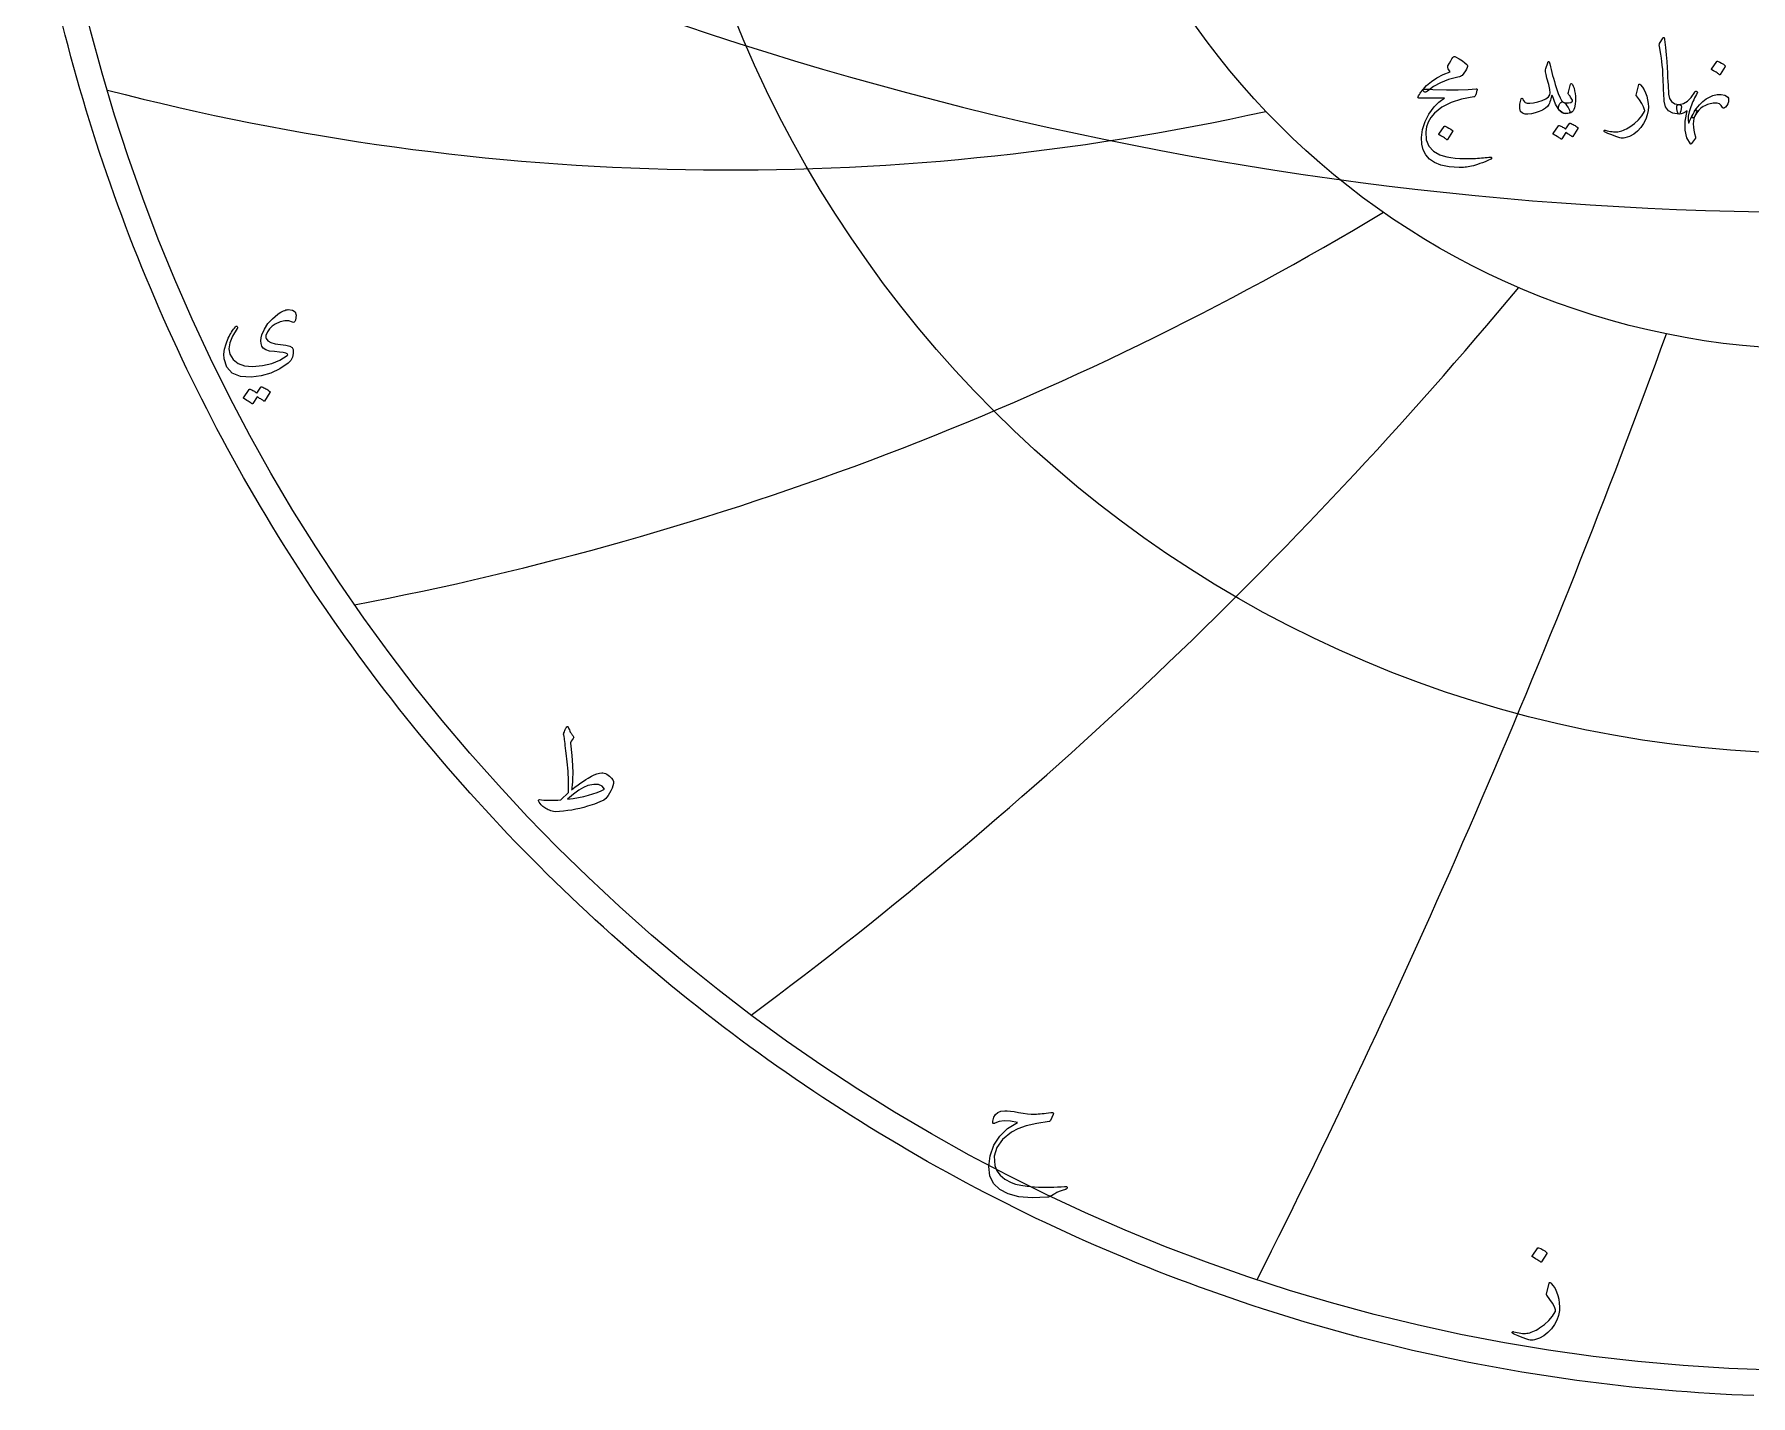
# Model space of a CAD drawing. Header units: millimetres. Extents: x -75 to 75, y -75 to 77.
# Drawn here: x -74.2 to -2.9, y -75.3 to -18.7 of the extents above; entities that cross this region are included whole.
import ezdxf

# ---------------------------------------------------------------- set-up
doc = ezdxf.new("R2010")
doc.units = ezdxf.units.MM
for name, color, linetype in [('CUT_OUTER', 1, 'Continuous'), ('ENGRAVE', 7, 'Continuous'), ('ENGRAVE_FINE', 8, 'Continuous'), ('TEXT', 5, 'Continuous')]:
    doc.layers.add(name, color=color, linetype=linetype)

msp = doc.modelspace()

# ---------------------------------------------------------------- linework, layer by layer
at = {"layer": 'CUT_OUTER'}
msp.add_lwpolyline([(-2.773, -75.2865), (-3.2349, -75.268), (-3.6966, -75.2468), (-4.1583, -75.2227), (-4.6198, -75.1957), (-5.0811, -75.166), (-5.5422, -75.1334), (-6.0031, -75.0979), (-6.4638, -75.0597), (-6.9242, -75.0186), (-7.3844, -74.9747), (-7.8443, -74.928), (-8.3039, -74.8785), (-8.7632, -74.8261), (-9.2221, -74.7709), (-9.6807, -74.7129), (-10.139, -74.6521), (-10.5968, -74.5885), (-11.0543, -74.5221), (-11.5114, -74.4529), (-11.968, -74.3808), (-12.4241, -74.306), (-12.8798, -74.2284), (-13.3351, -74.1479), (-13.7898, -74.0647), (-14.244, -73.9787), (-14.6976, -73.8899), (-15.1507, -73.7983), (-15.6033, -73.704), (-16.0552, -73.6069), (-16.5065, -73.507), (-16.9573, -73.4043), (-17.4073, -73.2989), (-17.8568, -73.1907), (-18.3055, -73.0797), (-18.7536, -72.966), (-19.2009, -72.8496), (-19.6476, -72.7304), (-20.0935, -72.6085), (-20.5386, -72.4838), (-20.983, -72.3564), (-21.4266, -72.2263), (-21.8693, -72.0935), (-22.3113, -71.9579), (-22.7524, -71.8197), (-23.1926, -71.6787), (-23.632, -71.5351), (-24.0705, -71.3887), (-24.5081, -71.2397), (-24.9447, -71.088), (-25.3804, -70.9336), (-25.8152, -70.7765), (-26.249, -70.6168), (-26.6818, -70.4544), (-27.1136, -70.2893), (-27.5444, -70.1217), (-27.9741, -69.9513), (-28.4028, -69.7784), (-28.8304, -69.6028), (-29.2569, -69.4246), (-29.6824, -69.2437), (-30.1067, -69.0603), (-30.5299, -68.8743), (-30.9519, -68.6857), (-31.3728, -68.4944), (-31.7924, -68.3007), (-32.2109, -68.1043), (-32.6282, -67.9054), (-33.0443, -67.7039), (-33.4591, -67.4999), (-33.8726, -67.2933), (-34.2849, -67.0842), (-34.6958, -66.8725), (-35.1055, -66.6584), (-35.5139, -66.4417), (-35.9209, -66.2226), (-36.3265, -66.0009), (-36.7308, -65.7768), (-37.1337, -65.5502), (-37.5352, -65.3211), (-37.9353, -65.0896), (-38.334, -64.8556), (-38.7312, -64.6191), (-39.127, -64.3803), (-39.5213, -64.139), (-39.9141, -63.8953), (-40.3054, -63.6492), (-40.6952, -63.4006), (-41.0834, -63.1498), (-41.4701, -62.8965), (-41.8553, -62.6408), (-42.2388, -62.3828), (-42.6208, -62.1225), (-43.0012, -61.8598), (-43.3799, -61.5948), (-43.7571, -61.3275), (-44.1325, -61.0578), (-44.5064, -60.7859), (-44.8785, -60.5116), (-45.2489, -60.2351), (-45.6177, -59.9564), (-45.9847, -59.6753), (-46.35, -59.392), (-46.7136, -59.1065), (-47.0754, -58.8188), (-47.4354, -58.5288), (-47.7936, -58.2367), (-48.15, -57.9423), (-48.5047, -57.6458), (-48.8575, -57.3471), (-49.2084, -57.0462), (-49.5575, -56.7432), (-49.9047, -56.4381), (-50.2501, -56.1308), (-50.5936, -55.8214), (-50.9351, -55.5099), (-51.2748, -55.1963), (-51.6125, -54.8807), (-51.9483, -54.563), (-52.2821, -54.2432), (-52.6139, -53.9214), (-52.9438, -53.5975), (-53.2717, -53.2717), (-53.5975, -52.9438), (-53.9214, -52.6139), (-54.2432, -52.2821), (-54.563, -51.9483), (-54.8807, -51.6125), (-55.1963, -51.2748), (-55.5099, -50.9351), (-55.8214, -50.5936), (-56.1308, -50.2501), (-56.4381, -49.9047), (-56.7432, -49.5575), (-57.0462, -49.2084), (-57.3471, -48.8575), (-57.6458, -48.5047), (-57.9423, -48.15), (-58.2367, -47.7936), (-58.5288, -47.4354), (-58.8188, -47.0754), (-59.1065, -46.7136), (-59.392, -46.35), (-59.6753, -45.9847), (-59.9564, -45.6177), (-60.2351, -45.2489), (-60.5116, -44.8785), (-60.7859, -44.5064), (-61.0578, -44.1325), (-61.3275, -43.7571), (-61.5948, -43.3799), (-61.8598, -43.0012), (-62.1225, -42.6208), (-62.3828, -42.2388), (-62.6408, -41.8553), (-62.8965, -41.4701), (-63.1498, -41.0834), (-63.4006, -40.6952), (-63.6492, -40.3054), (-63.8953, -39.9141), (-64.139, -39.5213), (-64.3803, -39.127), (-64.6191, -38.7312), (-64.8556, -38.334), (-65.0896, -37.9353), (-65.3211, -37.5352), (-65.5502, -37.1337), (-65.7768, -36.7308), (-66.0009, -36.3265), (-66.2226, -35.9209), (-66.4417, -35.5139), (-66.6584, -35.1055), (-66.8725, -34.6958), (-67.0842, -34.2849), (-67.2933, -33.8726), (-67.4999, -33.4591), (-67.7039, -33.0443), (-67.9054, -32.6282), (-68.1043, -32.2109), (-68.3007, -31.7924), (-68.4944, -31.3728), (-68.6857, -30.9519), (-68.8743, -30.5299), (-69.0603, -30.1067), (-69.2437, -29.6824), (-69.4246, -29.2569), (-69.6028, -28.8304), (-69.7784, -28.4028), (-69.9513, -27.9741), (-70.1217, -27.5444), (-70.2893, -27.1136), (-70.4544, -26.6818), (-70.6168, -26.249), (-70.7765, -25.8152), (-70.9336, -25.3804), (-71.088, -24.9447), (-71.2397, -24.5081), (-71.3887, -24.0705), (-71.5351, -23.632), (-71.6787, -23.1926), (-71.8197, -22.7524), (-71.9579, -22.3113), (-72.0935, -21.8693), (-72.2263, -21.4266), (-72.3564, -20.983), (-72.4838, -20.5386), (-72.6085, -20.0935), (-72.7304, -19.6476), (-72.8496, -19.2009), (-72.966, -18.7536), (-73.0797, -18.3055)], dxfattribs=at)
at = {"layer": 'ENGRAVE'}
for radius in [74.25, 48.6033, 31.8152]:
    msp.add_circle((0, 0), radius, dxfattribs=at)
for centre, radius, start, end in [((-45.2932, 78.4502), 102.8017, 255.398387, 282.49), ((-85.0574, 85.0574), 129.7374, 280.713133, 301.031842), ((-155.8055, 89.9543), 186.3582, 306.693749, 320.239556), ((-346.9499, 92.9649), 362.4624, 333.200288, 339.973191)]:
    msp.add_arc(centre, radius, start, end, dxfattribs=at)
at = {"layer": 'ENGRAVE_FINE'}
msp.add_arc((0, 121.332), 147.4475, 239.880424, 300.119576, dxfattribs=at)
at = {"layer": 'TEXT'}
for points in [[(-6.5494, -18.869), (-6.5409, -18.8558), (-6.5329, -18.847), (-6.5255, -18.8426), (-6.5186, -18.8426), (-6.5082, -18.8484), (-6.4989, -18.8657), (-6.4906, -18.8945), (-6.4835, -18.9348), (-6.4473, -19.2628), (-6.4176, -19.5661), (-6.3946, -19.8446), (-6.3781, -20.0985), (-6.3675, -20.3156), (-6.3578, -20.5102), (-6.3489, -20.6822), (-6.3408, -20.8318), (-6.3338, -20.9589), (-6.3282, -21.0634), (-6.3239, -21.1455), (-6.321, -21.205), (-6.2821, -21.3834), (-6.1959, -21.5146), (-6.0625, -21.5986), (-5.8819, -21.6354), (-5.8317, -21.6486), (-5.7996, -21.6793), (-5.7856, -21.7276), (-5.7897, -21.7935), (-5.8103, -21.8972), (-5.8325, -21.9713), (-5.8564, -22.0158), (-5.8819, -22.0306), (-6.1361, -21.9971), (-6.3232, -21.8967), (-6.4434, -21.7292), (-6.4967, -21.4949), (-6.505, -21.3828), (-6.5126, -21.2704), (-6.5193, -21.1577), (-6.5252, -21.0448), (-6.5306, -20.9316), (-6.5356, -20.8181), (-6.5404, -20.7043), (-6.545, -20.5903), (-6.5532, -20.3728), (-6.5647, -20.177), (-6.5796, -20.0028), (-6.5977, -19.8504), (-6.6191, -19.704), (-6.6438, -19.5479), (-6.6718, -19.3823), (-6.7031, -19.2071), (-6.7072, -19.1755), (-6.7064, -19.1467), (-6.7006, -19.1206), (-6.6899, -19.0973)], [(-15.0813, -20.4981), (-15.465, -20.5983), (-15.8037, -20.7275), (-16.0973, -20.8859), (-16.346, -21.0733), (-16.3841, -21.1021), (-16.4195, -21.1183), (-16.4522, -21.1219), (-16.4821, -21.1128), (-16.517, -21.0714), (-16.5117, -21.0129), (-16.4665, -20.9375), (-16.3811, -20.845), (-16.1794, -20.6776), (-15.9475, -20.5266), (-15.6854, -20.3921), (-15.3931, -20.2741), (-15.4765, -20.1512), (-15.4922, -20.1204), (-15.4996, -20.0897), (-15.4988, -20.059), (-15.4897, -20.0282), (-15.4307, -19.911), (-15.3766, -19.8142), (-15.3275, -19.7376), (-15.2833, -19.6813), (-15.2551, -19.6547), (-15.2273, -19.6407), (-15.2002, -19.6393), (-15.1735, -19.6506), (-15.019, -19.7379), (-14.8892, -19.8196), (-14.7841, -19.8959), (-14.7037, -19.9668), (-14.6881, -19.9895), (-14.6806, -20.0183), (-14.6815, -20.0532), (-14.6905, -20.0941), (-14.7188, -20.158), (-14.7641, -20.2357), (-14.8264, -20.3271), (-14.9057, -20.4322), (-14.9265, -20.4479), (-14.9628, -20.464), (-15.0144, -20.4808), (-15.0813, -20.4981)], [(-11.2523, -19.9492), (-11.227, -20.0643), (-11.1996, -20.1814), (-11.1699, -20.3003), (-11.1381, -20.4212), (-11.1041, -20.5446), (-11.0678, -20.671), (-11.0294, -20.8004), (-10.9888, -20.9328), (-10.9067, -21.171), (-10.8318, -21.35), (-10.764, -21.4696), (-10.7034, -21.53), (-10.6504, -21.5659), (-10.5969, -21.6167), (-10.5428, -21.6823), (-10.4882, -21.7627), (-10.4366, -21.8623), (-10.4223, -21.9373), (-10.4454, -21.9875), (-10.5058, -22.013), (-10.7009, -21.9933), (-10.8735, -21.8637), (-11.0237, -21.6244), (-11.1513, -21.2753), (-11.154, -21.2695), (-11.1579, -21.2654), (-11.1628, -21.263), (-11.1688, -21.2621), (-11.1732, -21.263), (-11.1776, -21.2654), (-11.182, -21.2695), (-11.1864, -21.2753), (-11.1988, -21.3318), (-11.2138, -21.3917), (-11.2317, -21.4548), (-11.2523, -21.5212), (-11.2748, -21.5841), (-11.2984, -21.6365), (-11.3231, -21.6785), (-11.3489, -21.71), (-11.4416, -21.791), (-11.5575, -21.8626), (-11.6963, -21.9249), (-11.8582, -21.9779), (-12.0229, -22.0171), (-12.1656, -22.0339), (-12.2864, -22.0281), (-12.3852, -21.9998), (-12.4697, -21.929), (-12.5081, -21.8044), (-12.5004, -21.626), (-12.4467, -21.3939), (-12.4414, -21.3862), (-12.4346, -21.3807), (-12.4261, -21.3774), (-12.4159, -21.3763), (-12.4038, -21.3777), (-12.394, -21.3818), (-12.3863, -21.3887), (-12.3808, -21.3983), (-12.3599, -21.4468), (-12.3369, -21.4872), (-12.3116, -21.5193), (-12.2842, -21.5432), (-12.1986, -21.575), (-12.0822, -21.5827), (-11.9351, -21.5662), (-11.7572, -21.5256), (-11.5676, -21.4647), (-11.4202, -21.3961), (-11.3151, -21.3198), (-11.2523, -21.2358), (-11.2418, -21.1507), (-11.2589, -21.0053), (-11.3033, -20.7994), (-11.3752, -20.5332), (-11.4098, -20.393), (-11.4301, -20.2796), (-11.4361, -20.1932), (-11.4279, -20.1336), (-11.3445, -19.8965), (-11.3354, -19.8715), (-11.3258, -19.8537), (-11.3157, -19.843), (-11.305, -19.8394), (-11.2918, -19.8463), (-11.2786, -19.8669), (-11.2654, -19.9012), (-11.2523, -19.9492)], [(-4.3143, -19.8438), (-4.3088, -19.8383), (-4.3011, -19.835), (-4.2912, -19.8339), (-4.2792, -19.835), (-4.1938, -19.8696), (-4.1134, -19.9119), (-4.0379, -19.9618), (-3.9674, -20.0194), (-3.9605, -20.0282), (-3.9575, -20.037), (-3.9583, -20.0458), (-3.963, -20.0546), (-4.1694, -20.3883), (-4.1771, -20.3963), (-4.1869, -20.3982), (-4.199, -20.3941), (-4.2133, -20.3839), (-4.2256, -20.3751), (-4.2451, -20.362), (-4.2717, -20.3444), (-4.3055, -20.3224), (-4.3469, -20.2961), (-4.3966, -20.2653), (-4.4545, -20.2302), (-4.5207, -20.1907), (-4.5294, -20.1841), (-4.5338, -20.1775), (-4.5338, -20.1709), (-4.5294, -20.1644)], [(-16.1176, -21.0074), (-15.5542, -21.0272), (-15.0671, -21.0294), (-14.6562, -21.014), (-14.3217, -20.9811), (-14.3114, -20.9799), (-14.3025, -20.9806), (-14.2949, -20.9832), (-14.2887, -20.9877), (-14.2842, -20.9939), (-14.2816, -21.0014), (-14.2809, -21.0103), (-14.2821, -21.0206), (-14.2908, -21.0607), (-14.2992, -21.0975), (-14.3073, -21.1309), (-14.3151, -21.1611), (-14.3226, -21.188), (-14.3299, -21.2116), (-14.3369, -21.2319), (-14.3436, -21.249), (-14.3579, -21.2761), (-14.3744, -21.2962), (-14.393, -21.3091), (-14.4139, -21.3148), (-14.9211, -21.4068), (-15.3624, -21.5509), (-15.7378, -21.7471), (-16.0474, -21.9955), (-16.2038, -22.1741), (-16.3174, -22.3632), (-16.3882, -22.5627), (-16.4162, -22.7727), (-16.3893, -23.1023), (-16.2823, -23.371), (-16.0951, -23.5787), (-15.8278, -23.7256), (-15.6892, -23.77), (-15.5369, -23.8068), (-15.3709, -23.8359), (-15.1911, -23.8573), (-14.9979, -23.8713), (-14.7915, -23.8781), (-14.572, -23.8779), (-14.3392, -23.8705), (-14.2565, -23.8658), (-14.1751, -23.8606), (-14.0951, -23.8548), (-14.0165, -23.8485), (-13.9398, -23.8416), (-13.8655, -23.8342), (-13.7938, -23.8263), (-13.7245, -23.8178), (-13.7033, -23.8167), (-13.6882, -23.8222), (-13.6792, -23.8342), (-13.6762, -23.8529), (-13.6778, -23.8746), (-13.6828, -23.8913), (-13.691, -23.9031), (-13.7025, -23.91), (-13.8266, -23.9624), (-13.944, -24.0099), (-14.0549, -24.0524), (-14.1592, -24.09), (-14.2566, -24.123), (-14.3469, -24.1515), (-14.4301, -24.1756), (-14.5061, -24.1954), (-14.5776, -24.21), (-14.6472, -24.2229), (-14.7148, -24.2341), (-14.7805, -24.2437), (-14.8446, -24.2511), (-14.9073, -24.2558), (-14.9687, -24.2577), (-15.0286, -24.2569), (-15.4381, -24.225), (-15.7795, -24.1559), (-16.0529, -24.0494), (-16.2582, -23.9056), (-16.4088, -23.7258), (-16.5139, -23.5159), (-16.5735, -23.2757), (-16.5875, -23.0054), (-16.5444, -22.67), (-16.4415, -22.3445), (-16.2787, -22.0289), (-16.0562, -21.7232), (-15.9692, -21.6307), (-15.8706, -21.5421), (-15.7606, -21.4573), (-15.639, -21.3763), (-16.7017, -21.3675), (-16.7272, -21.3565), (-16.7379, -21.3368), (-16.7338, -21.3082), (-16.7148, -21.2709), (-16.6792, -21.2166), (-16.6468, -21.1677), (-16.6177, -21.1244), (-16.5919, -21.0865), (-16.5694, -21.0544), (-16.5502, -21.0283), (-16.5342, -21.0083), (-16.5216, -20.9943), (-16.4931, -20.9918), (-16.4162, -20.9932), (-16.2911, -20.9984), (-16.1176, -21.0074)], [(-10.3653, -21.3675), (-10.3911, -21.3244), (-10.4158, -21.2874), (-10.4394, -21.2564), (-10.4619, -21.2314), (-10.4781, -21.21), (-10.4871, -21.1853), (-10.489, -21.1573), (-10.4838, -21.126), (-10.3916, -20.7923), (-10.3787, -20.7632), (-10.362, -20.755), (-10.3414, -20.7676), (-10.317, -20.8011), (-10.2802, -20.8721), (-10.2489, -20.958), (-10.2231, -21.0588), (-10.2028, -21.1743), (-10.191, -21.2852), (-10.1863, -21.3939), (-10.1888, -21.5004), (-10.1984, -21.6046), (-10.214, -21.6955), (-10.2346, -21.7748), (-10.2601, -21.8426), (-10.2906, -21.8988), (-10.3282, -21.9406), (-10.3795, -21.9735), (-10.4446, -21.9976), (-10.5233, -22.013), (-10.604, -22.016), (-10.6792, -22.0031), (-10.7489, -21.9743), (-10.8132, -21.9296), (-10.8628, -21.8728), (-10.8889, -21.8077), (-10.8914, -21.7345), (-10.8702, -21.6529), (-10.8365, -21.5863), (-10.7967, -21.5443), (-10.7509, -21.527), (-10.699, -21.5344), (-10.5793, -21.5632), (-10.475, -21.5662), (-10.3861, -21.5434), (-10.3126, -21.4949), (-10.3109, -21.482), (-10.3192, -21.4564), (-10.3373, -21.4183), (-10.3653, -21.3675)], [(-7.5593, -20.8055), (-7.5569, -20.7975), (-7.5538, -20.7912), (-7.5503, -20.7865), (-7.5462, -20.7835), (-7.5338, -20.7824), (-7.5187, -20.7879), (-7.5009, -20.8), (-7.4803, -20.8186), (-7.4002, -20.9139), (-7.331, -21.0239), (-7.2728, -21.1488), (-7.2256, -21.2885), (-7.1888, -21.4389), (-7.1663, -21.5871), (-7.1581, -21.7331), (-7.1641, -21.8769), (-7.2031, -22.0663), (-7.2673, -22.2479), (-7.3568, -22.4219), (-7.4715, -22.5883), (-7.6087, -22.7389), (-7.7657, -22.8616), (-7.9425, -22.9563), (-8.139, -23.023), (-8.1917, -23.0342), (-8.2443, -23.0372), (-8.297, -23.032), (-8.3497, -23.0186), (-8.4712, -22.9762), (-8.5808, -22.9368), (-8.6787, -22.9004), (-8.7647, -22.8671), (-8.8387, -22.8368), (-8.9003, -22.8095), (-8.9495, -22.7852), (-8.9864, -22.7639), (-8.9941, -22.7573), (-8.9996, -22.7507), (-9.0029, -22.7441), (-9.004, -22.7376), (-9.0032, -22.729), (-9.0007, -22.7211), (-8.9966, -22.7137), (-8.9908, -22.7068), (-8.9834, -22.7016), (-8.9744, -22.6991), (-8.9637, -22.6994), (-8.9513, -22.7024), (-8.8761, -22.7226), (-8.8042, -22.7392), (-8.7356, -22.7522), (-8.6703, -22.7617), (-8.6077, -22.7676), (-8.5473, -22.7699), (-8.4892, -22.7687), (-8.4332, -22.7639), (-8.3773, -22.755), (-8.3195, -22.7414), (-8.2599, -22.7231), (-8.1982, -22.7002), (-8.1347, -22.6724), (-8.0692, -22.6393), (-8.0019, -22.601), (-7.9326, -22.5575), (-7.738, -22.4175), (-7.5714, -22.2655), (-7.4328, -22.1014), (-7.3222, -21.9252), (-7.3151, -21.9109), (-7.3112, -21.8945), (-7.3107, -21.8758), (-7.3134, -21.8549), (-7.3595, -21.7317), (-7.432, -21.5948), (-7.5308, -21.4441), (-7.6559, -21.2797), (-7.6614, -21.2693), (-7.6647, -21.2599), (-7.6658, -21.2517), (-7.6647, -21.2446)], [(-5.1793, -21.9955), (-5.2276, -22.0992), (-5.2628, -22.2084), (-5.2847, -22.3231), (-5.2935, -22.4433), (-5.2897, -22.5685), (-5.2737, -22.698), (-5.2458, -22.832), (-5.2057, -22.9703), (-5.2007, -22.9887), (-5.1991, -23.0043), (-5.2007, -23.0172), (-5.2057, -23.0274), (-5.3638, -23.2513), (-5.3783, -23.2675), (-5.3912, -23.2766), (-5.4025, -23.2785), (-5.4121, -23.2733), (-5.5625, -23.0156), (-5.636, -22.6991), (-5.6327, -22.324), (-5.5526, -21.8901), (-5.6292, -21.9515), (-5.7096, -21.9955), (-5.7938, -22.0218), (-5.8819, -22.0306), (-5.9009, -22.0248), (-5.9181, -22.0075), (-5.9338, -21.9787), (-5.9478, -21.9384), (-5.9557, -21.9141), (-5.9621, -21.8895), (-5.9667, -21.8647), (-5.9697, -21.8396), (-5.9719, -21.8145), (-5.9741, -21.7896), (-5.9763, -21.7651), (-5.9785, -21.7408), (-5.9758, -21.6963), (-5.9588, -21.6639), (-5.9275, -21.6436), (-5.8819, -21.6354), (-5.7027, -21.5953), (-5.5339, -21.4971), (-5.3756, -21.3406), (-5.2276, -21.126), (-5.2076, -21.0988), (-5.187, -21.0832), (-5.1659, -21.0791), (-5.1442, -21.0865), (-5.1283, -21.1005), (-5.1201, -21.1161), (-5.1195, -21.1334), (-5.1266, -21.1524), (-5.1655, -21.221), (-5.2029, -21.2907), (-5.239, -21.3615), (-5.2737, -21.4334), (-5.3071, -21.5064), (-5.3391, -21.5805), (-5.3697, -21.6557), (-5.3989, -21.732), (-5.4637, -21.9397), (-5.4999, -22.1195), (-5.5076, -22.2713), (-5.4867, -22.395), (-5.4848, -22.3989), (-5.4834, -22.4016), (-5.4826, -22.4033), (-5.4823, -22.4038), (-5.4821, -22.4033), (-5.4812, -22.4016), (-5.4799, -22.3989), (-5.4779, -22.395), (-5.4512, -22.3321), (-5.4236, -22.2704), (-5.3952, -22.2102), (-5.366, -22.1513), (-5.3356, -22.0936), (-5.3039, -22.0366), (-5.2709, -21.9805), (-5.2364, -21.9252), (-5.2114, -21.8868), (-5.1892, -21.8637), (-5.1697, -21.856), (-5.153, -21.8637), (-5.1448, -21.8802), (-5.1464, -21.9076), (-5.1579, -21.9461), (-5.1793, -21.9955)], [(-4.0728, -21.7583), (-4.1296, -21.6694), (-4.2034, -21.609), (-4.2942, -21.5772), (-4.4021, -21.5739), (-4.4633, -21.5817), (-4.524, -21.592), (-4.5841, -21.6048), (-4.6436, -21.62), (-4.7026, -21.6383), (-4.7611, -21.6601), (-4.819, -21.6855), (-4.8763, -21.7144), (-4.9746, -21.7803), (-5.0674, -21.8725), (-5.1546, -21.9911), (-5.2364, -22.136), (-5.2597, -22.1686), (-5.2814, -22.1876), (-5.3015, -22.1928), (-5.3199, -22.1843), (-5.3352, -22.1673), (-5.3418, -22.1469), (-5.3396, -22.1233), (-5.3286, -22.0964), (-5.3119, -22.061), (-5.2968, -22.0295), (-5.2834, -22.0018), (-5.2716, -21.9779), (-5.2611, -21.9576), (-5.2518, -21.9406), (-5.2436, -21.9268), (-5.2364, -21.9164), (-5.1719, -21.8193), (-5.1058, -21.7298), (-5.038, -21.648), (-4.9686, -21.5739), (-4.8975, -21.5072), (-4.8248, -21.4477), (-4.7504, -21.3952), (-4.6744, -21.35), (-4.4792, -21.2613), (-4.2978, -21.2149), (-4.1301, -21.2108), (-3.9762, -21.249), (-3.9106, -21.2822), (-3.8631, -21.3247), (-3.8337, -21.3766), (-3.8225, -21.4378), (-3.8291, -21.5212), (-3.8532, -21.6003), (-3.8949, -21.6749), (-3.9542, -21.7452), (-3.9929, -21.7756), (-4.0256, -21.788), (-4.0522, -21.7822), (-4.0728, -21.7583)], [(-15.6478, -22.5443), (-15.6423, -22.5389), (-15.6346, -22.5356), (-15.6247, -22.5345), (-15.6127, -22.5356), (-15.5273, -22.5701), (-15.4469, -22.6124), (-15.3714, -22.6624), (-15.3009, -22.72), (-15.294, -22.7288), (-15.291, -22.7376), (-15.2918, -22.7463), (-15.2965, -22.7551), (-15.5029, -23.0888), (-15.5106, -23.0968), (-15.5204, -23.0987), (-15.5325, -23.0946), (-15.5468, -23.0845), (-15.5591, -23.0757), (-15.5786, -23.0625), (-15.6052, -23.0449), (-15.639, -23.023), (-15.6804, -22.9966), (-15.7301, -22.9659), (-15.788, -22.9308), (-15.8542, -22.8912), (-15.863, -22.8847), (-15.8673, -22.8781), (-15.8673, -22.8715), (-15.863, -22.8649)], [(-10.4443, -22.4214), (-10.4388, -22.4159), (-10.4311, -22.4126), (-10.4212, -22.4115), (-10.4092, -22.4126), (-10.3659, -22.4288), (-10.3241, -22.4466), (-10.2836, -22.4661), (-10.2445, -22.4873), (-10.2065, -22.5103), (-10.1693, -22.5356), (-10.1329, -22.563), (-10.0974, -22.5926), (-10.0905, -22.6017), (-10.0875, -22.6113), (-10.0883, -22.6215), (-10.093, -22.6322), (-10.3038, -22.9659), (-10.3095, -22.9703), (-10.3181, -22.9703), (-10.3293, -22.9659), (-10.3433, -22.9571), (-10.3529, -22.949), (-10.3686, -22.9379), (-10.3902, -22.9238), (-10.418, -22.9066), (-10.452, -22.8862), (-10.4926, -22.8622), (-10.5398, -22.8346), (-10.5936, -22.8034), (-10.7605, -23.0625), (-10.7681, -23.0705), (-10.778, -23.0724), (-10.7901, -23.0683), (-10.8044, -23.0581), (-10.8167, -23.0493), (-10.8362, -23.0362), (-10.8628, -23.0186), (-10.8966, -22.9966), (-10.938, -22.9703), (-10.9877, -22.9395), (-11.0456, -22.9044), (-11.1118, -22.8649), (-11.1186, -22.8583), (-11.1216, -22.8517), (-11.1208, -22.8451), (-11.1161, -22.8385), (-10.901, -22.518), (-10.8955, -22.5125), (-10.8878, -22.5092), (-10.8779, -22.5081), (-10.8658, -22.5092), (-10.8291, -22.5212), (-10.7934, -22.535), (-10.7588, -22.5508), (-10.7253, -22.5685), (-10.6929, -22.5878), (-10.6617, -22.6086), (-10.6315, -22.6307), (-10.6024, -22.6541)], [(-63.5217, -30.6714), (-63.6734, -30.6207), (-63.8426, -30.6187), (-64.0293, -30.6652), (-64.2337, -30.7603), (-64.3634, -30.8511), (-64.4714, -30.9594), (-64.5577, -31.0853), (-64.6224, -31.2287), (-64.6289, -31.2574), (-64.6295, -31.2873), (-64.6242, -31.3183), (-64.6131, -31.3505), (-64.5387, -31.4506), (-64.414, -31.5262), (-64.2389, -31.5771), (-64.0135, -31.6034), (-63.791, -31.6272), (-63.6295, -31.6702), (-63.5288, -31.7325), (-63.4889, -31.8142), (-63.4845, -31.9852), (-63.5182, -32.1374), (-63.5899, -32.2709), (-63.6997, -32.3857), (-64.0484, -32.6237), (-64.4199, -32.799), (-64.8142, -32.9117), (-65.2313, -32.9618), (-65.6868, -32.9302), (-66.0276, -32.7931), (-66.2536, -32.5508), (-66.3648, -32.203), (-66.3713, -32.0121), (-66.3438, -31.8049), (-66.2823, -31.5812), (-66.1868, -31.3411), (-66.1536, -31.2744), (-66.1195, -31.21), (-66.0845, -31.1479), (-66.0487, -31.0882), (-66.0116, -31.0305), (-65.9731, -30.9746), (-65.9332, -30.9205), (-65.8918, -30.8681), (-65.8695, -30.8464), (-65.8496, -30.8376), (-65.832, -30.8417), (-65.8168, -30.8587), (-65.8083, -30.8798), (-65.8063, -30.9009), (-65.8107, -30.9219), (-65.8215, -30.943), (-66.0141, -31.2533), (-66.1283, -31.5332), (-66.164, -31.7826), (-66.1213, -32.0016), (-65.9837, -32.2323), (-65.7817, -32.395), (-65.5153, -32.4899), (-65.1845, -32.5168), (-64.7606, -32.4831), (-64.3789, -32.3962), (-64.0393, -32.256), (-63.7419, -32.0625), (-63.724, -32.0461), (-63.7173, -32.0297), (-63.7217, -32.0133), (-63.7372, -31.9969), (-63.8001, -31.9664), (-63.9093, -31.9407), (-64.0648, -31.9196), (-64.2665, -31.9032), (-64.4717, -31.878), (-64.6283, -31.8306), (-64.7363, -31.7609), (-64.7957, -31.669), (-64.8233, -31.561), (-64.8309, -31.4477), (-64.8186, -31.3291), (-64.7864, -31.2053), (-64.6819, -30.962), (-64.537, -30.7381), (-64.3516, -30.5335), (-64.1259, -30.3482), (-64.0659, -30.3043), (-64.0077, -30.2662), (-63.9512, -30.234), (-63.8964, -30.2077), (-63.8437, -30.1869), (-63.7934, -30.1714), (-63.7454, -30.1611), (-63.6997, -30.1561), (-63.5211, -30.1728), (-63.4117, -30.251), (-63.3713, -30.3906), (-63.3999, -30.5917), (-63.4216, -30.6459), (-63.4491, -30.6772), (-63.4825, -30.6857), (-63.5217, -30.6714)], [(-64.8332, -33.3739), (-64.8274, -33.3681), (-64.8192, -33.3646), (-64.8086, -33.3634), (-64.7957, -33.3646), (-64.7496, -33.3819), (-64.705, -33.4009), (-64.6618, -33.4217), (-64.6201, -33.4442), (-64.5795, -33.4688), (-64.5399, -33.4957), (-64.5011, -33.525), (-64.4632, -33.5566), (-64.4559, -33.5663), (-64.4526, -33.5765), (-64.4535, -33.5874), (-64.4585, -33.5988), (-64.6833, -33.9547), (-64.6895, -33.9594), (-64.6985, -33.9594), (-64.7105, -33.9547), (-64.7255, -33.9454), (-64.7357, -33.9367), (-64.7524, -33.9249), (-64.7755, -33.9098), (-64.8051, -33.8915), (-64.8414, -33.8697), (-64.8847, -33.8441), (-64.9351, -33.8147), (-64.9925, -33.7814), (-65.1704, -34.0578), (-65.1786, -34.0663), (-65.1892, -34.0683), (-65.2021, -34.0639), (-65.2173, -34.0531), (-65.2305, -34.0437), (-65.2512, -34.0297), (-65.2796, -34.011), (-65.3156, -33.9875), (-65.3599, -33.9594), (-65.4128, -33.9266), (-65.4746, -33.8892), (-65.5452, -33.847), (-65.5525, -33.84), (-65.5557, -33.833), (-65.5548, -33.8259), (-65.5498, -33.8189), (-65.3203, -33.477), (-65.3145, -33.4711), (-65.3063, -33.4676), (-65.2957, -33.4665), (-65.2829, -33.4676), (-65.2436, -33.4804), (-65.2056, -33.4951), (-65.1687, -33.512), (-65.133, -33.5309), (-65.0984, -33.5515), (-65.0651, -33.5736), (-65.0329, -33.5972), (-65.0018, -33.6222)], [(-52.2395, -47.7459), (-52.2172, -47.695), (-52.1973, -47.6499), (-52.1798, -47.6106), (-52.1646, -47.5773), (-52.152, -47.5501), (-52.1423, -47.5293), (-52.1356, -47.5149), (-52.1318, -47.507), (-52.1239, -47.4968), (-52.1142, -47.4895), (-52.1028, -47.4851), (-52.0896, -47.4836), (-52.0788, -47.4854), (-52.0697, -47.4906), (-52.0624, -47.4994), (-52.0568, -47.5117), (-52.0322, -47.5714), (-52.01, -47.6241), (-51.9901, -47.6698), (-51.9725, -47.7084), (-51.9624, -47.7254), (-51.9509, -47.7436), (-51.9378, -47.7629), (-51.9233, -47.7834), (-51.9071, -47.805), (-51.8888, -47.8279), (-51.8684, -47.8519), (-51.846, -47.877), (-51.832, -47.9025), (-51.8273, -47.9274), (-51.832, -47.9517), (-51.846, -47.9754), (-51.935, -48.0925), (-51.947, -48.1115), (-51.9549, -48.1311), (-51.9588, -48.1513), (-51.9585, -48.1721), (-51.9128, -48.6876), (-51.8835, -49.1054), (-51.8706, -49.4254), (-51.8742, -49.6475), (-51.879, -49.7305), (-51.8841, -49.8062), (-51.8895, -49.8746), (-51.8952, -49.9356), (-51.9012, -49.9896), (-51.9075, -50.0369), (-51.9141, -50.0774), (-51.921, -50.1113), (-51.7809, -50.0041), (-51.6511, -49.9075), (-51.5315, -49.8214), (-51.4222, -49.7459), (-51.3234, -49.6806), (-51.2354, -49.6253), (-51.1583, -49.5799), (-51.0919, -49.5445), (-50.974, -49.4918), (-50.8636, -49.4508), (-50.7609, -49.4216), (-50.6657, -49.404), (-50.6154, -49.4025), (-50.5627, -49.4122), (-50.5076, -49.433), (-50.4503, -49.4649), (-50.3367, -49.5454), (-50.2535, -49.623), (-50.2008, -49.6976), (-50.1786, -49.7693), (-50.1801, -49.8492), (-50.1985, -49.9391), (-50.2339, -50.0389), (-50.2863, -50.1487), (-50.3449, -50.2567), (-50.3987, -50.3466), (-50.4479, -50.4183), (-50.4924, -50.4719), (-50.5837, -50.5395), (-50.7407, -50.6159), (-50.9631, -50.7011), (-51.2512, -50.7951), (-51.4118, -50.8416), (-51.575, -50.8829), (-51.7408, -50.9189), (-51.9093, -50.9497), (-52.0798, -50.9754), (-52.2518, -50.9965), (-52.4252, -51.0129), (-52.6002, -51.0246), (-52.6641, -51.0117), (-52.7249, -50.9965), (-52.7824, -50.9789), (-52.8367, -50.959), (-52.8884, -50.9368), (-52.938, -50.9122), (-52.9855, -50.8853), (-53.0311, -50.856), (-53.111, -50.7974), (-53.1774, -50.7389), (-53.2304, -50.6803), (-53.2699, -50.6218), (-53.2916, -50.5732), (-53.2957, -50.5398), (-53.2822, -50.5217), (-53.2512, -50.5187), (-53.1635, -50.5291), (-53.0691, -50.5369), (-52.968, -50.542), (-52.8601, -50.5445), (-52.7455, -50.5444), (-52.6242, -50.5416), (-52.4961, -50.5362), (-52.3613, -50.5281), (-52.0521, -50.2237), (-52.0464, -50.1013), (-52.0434, -49.9778), (-52.0429, -49.8531), (-52.0451, -49.7272), (-52.0497, -49.5998), (-52.0562, -49.4707), (-52.0649, -49.3399), (-52.0756, -49.2073), (-52.0876, -49.076), (-52.1001, -48.9491), (-52.1133, -48.8266), (-52.1271, -48.7084), (-52.1408, -48.5944), (-52.154, -48.4842), (-52.1666, -48.3778), (-52.1786, -48.2752), (-52.1899, -48.1802), (-52.2003, -48.0966), (-52.2098, -48.0244), (-52.2184, -47.9637), (-52.2262, -47.9141), (-52.2331, -47.8753), (-52.2391, -47.8473), (-52.2442, -47.8302), (-52.2474, -47.8109), (-52.2477, -47.7904), (-52.2451, -47.7687), (-52.2395, -47.7459)], [(-51.2371, -49.9379), (-51.4184, -50.0132), (-51.6201, -50.1312), (-51.8422, -50.2919), (-52.0849, -50.4953), (-51.8497, -50.4662), (-51.6265, -50.4303), (-51.4153, -50.3877), (-51.2161, -50.3384), (-51.0292, -50.2829), (-50.8548, -50.2219), (-50.6931, -50.1553), (-50.5439, -50.0831), (-50.6452, -49.9581), (-50.7945, -49.8923), (-50.9918, -49.8855), (-51.2371, -49.9379)], [(-31.902, -63.6008), (-32.0144, -63.8538), (-32.0246, -63.8705), (-32.0366, -63.883), (-32.0504, -63.8915), (-32.0659, -63.8959), (-32.5855, -63.9779), (-33.0203, -64.0786), (-33.3701, -64.198), (-33.635, -64.3362), (-34.0065, -64.6392), (-34.2451, -64.972), (-34.3508, -65.3347), (-34.3235, -65.7273), (-34.241, -65.9398), (-34.1011, -66.1278), (-33.9038, -66.2911), (-33.6491, -66.4299), (-33.4702, -66.492), (-33.2474, -66.5423), (-32.9807, -66.581), (-32.6701, -66.6079), (-32.505, -66.6158), (-32.3423, -66.6208), (-32.1818, -66.6228), (-32.0238, -66.6219), (-31.8686, -66.6184), (-31.717, -66.6126), (-31.5688, -66.6044), (-31.4242, -66.5938), (-31.3903, -66.5915), (-31.3633, -66.5938), (-31.3434, -66.6009), (-31.3306, -66.6126), (-31.3235, -66.6269), (-31.3212, -66.6418), (-31.3235, -66.6574), (-31.3306, -66.6735), (-31.3357, -66.6821), (-31.3417, -66.6893), (-31.3486, -66.695), (-31.3563, -66.6992), (-31.3647, -66.7029), (-31.3733, -66.7068), (-31.3822, -66.7111), (-31.3914, -66.7156), (-31.5264, -66.7586), (-31.6455, -66.8034), (-31.7489, -66.85), (-31.8364, -66.8983), (-31.8925, -66.9331), (-31.9436, -66.9627), (-31.9897, -66.987), (-32.0308, -67.006), (-32.0664, -67.0206), (-32.0958, -67.0318), (-32.1191, -67.0394), (-32.1362, -67.0435), (-32.7767, -67.0672), (-33.3212, -67.0212), (-33.7697, -66.9056), (-34.1221, -66.7203), (-34.3768, -66.4662), (-34.5273, -66.1489), (-34.5735, -65.7683), (-34.5156, -65.3245), (-34.3622, -64.8775), (-34.1221, -64.4966), (-33.7954, -64.1819), (-33.3821, -63.9334), (-33.6748, -63.8775), (-33.9301, -63.8643), (-34.1479, -63.8939), (-34.3282, -63.9662), (-34.344, -63.972), (-34.3587, -63.9755), (-34.3721, -63.9767), (-34.3844, -63.9755), (-34.3947, -63.9717), (-34.402, -63.965), (-34.4064, -63.9553), (-34.4079, -63.9428), (-34.4014, -63.8845), (-34.3915, -63.8268), (-34.378, -63.7698), (-34.361, -63.7133), (-34.3013, -63.6035), (-34.2065, -63.5224), (-34.0765, -63.47), (-33.9114, -63.4463), (-33.8069, -63.4471), (-33.676, -63.4592), (-33.5188, -63.4823), (-33.3353, -63.5165), (-33.1458, -63.5508), (-32.9711, -63.5739), (-32.811, -63.5859), (-32.6655, -63.5868), (-32.5955, -63.5837), (-32.5214, -63.5792), (-32.4433, -63.5732), (-32.361, -63.5657), (-32.2746, -63.5565), (-32.1842, -63.5452), (-32.0896, -63.5319), (-31.991, -63.5165), (-31.9345, -63.5148), (-31.9008, -63.5282), (-31.89, -63.5569), (-31.902, -63.6008)], [(-11.7575, -69.1492), (-11.7517, -69.1433), (-11.7435, -69.1398), (-11.7329, -69.1386), (-11.7201, -69.1398), (-11.629, -69.1767), (-11.5432, -69.2218), (-11.4627, -69.275), (-11.3875, -69.3365), (-11.3802, -69.3459), (-11.377, -69.3552), (-11.3779, -69.3646), (-11.3828, -69.374), (-11.603, -69.73), (-11.6112, -69.7384), (-11.6217, -69.7405), (-11.6346, -69.7361), (-11.6498, -69.7253), (-11.663, -69.7159), (-11.6838, -69.7018), (-11.7122, -69.6831), (-11.7482, -69.6597), (-11.7924, -69.6316), (-11.8454, -69.5988), (-11.9071, -69.5613), (-11.9777, -69.5192), (-11.987, -69.5122), (-11.9917, -69.5051), (-11.9917, -69.4981), (-11.987, -69.4911)], [(-11.2798, -70.6058), (-11.2771, -70.5973), (-11.2739, -70.5906), (-11.2701, -70.5856), (-11.2657, -70.5824), (-11.2526, -70.5812), (-11.2365, -70.5871), (-11.2174, -70.6), (-11.1955, -70.6199), (-11.11, -70.7215), (-11.0362, -70.8389), (-10.9742, -70.9721), (-10.9238, -71.1211), (-10.8846, -71.2815), (-10.8606, -71.4396), (-10.8518, -71.5953), (-10.8582, -71.7487), (-10.8998, -71.9507), (-10.9683, -72.1445), (-11.0637, -72.3301), (-11.1861, -72.5075), (-11.3325, -72.6682), (-11.4999, -72.7991), (-11.6884, -72.9001), (-11.8981, -72.9712), (-11.9543, -72.9832), (-12.0105, -72.9864), (-12.0667, -72.9809), (-12.1229, -72.9665), (-12.2524, -72.9213), (-12.3694, -72.8793), (-12.4737, -72.8405), (-12.5655, -72.8049), (-12.6444, -72.7726), (-12.7101, -72.7434), (-12.7627, -72.7175), (-12.802, -72.6948), (-12.8102, -72.6878), (-12.8161, -72.6808), (-12.8196, -72.6738), (-12.8208, -72.6667), (-12.8199, -72.6577), (-12.8173, -72.6492), (-12.8129, -72.6413), (-12.8067, -72.634), (-12.7988, -72.6284), (-12.7892, -72.6258), (-12.7777, -72.626), (-12.7646, -72.6293), (-12.6844, -72.6508), (-12.6077, -72.6685), (-12.5345, -72.6824), (-12.4648, -72.6925), (-12.3981, -72.6988), (-12.3337, -72.7013), (-12.2716, -72.7), (-12.2119, -72.6948), (-12.1523, -72.6853), (-12.0907, -72.6708), (-12.027, -72.6514), (-11.9613, -72.6269), (-11.8935, -72.5972), (-11.8237, -72.5619), (-11.7518, -72.5211), (-11.6779, -72.4747), (-11.4704, -72.3254), (-11.2927, -72.1632), (-11.1448, -71.9882), (-11.0269, -71.8002), (-11.0192, -71.785), (-11.0151, -71.7674), (-11.0146, -71.7475), (-11.0175, -71.7253), (-11.0667, -71.5938), (-11.1439, -71.4478), (-11.2493, -71.287), (-11.3828, -71.1117), (-11.3887, -71.1006), (-11.3922, -71.0906), (-11.3934, -71.0818), (-11.3922, -71.0742)]]:
    msp.add_lwpolyline(points, close=True, dxfattribs=at)

doc.saveas('drawing.dxf')
